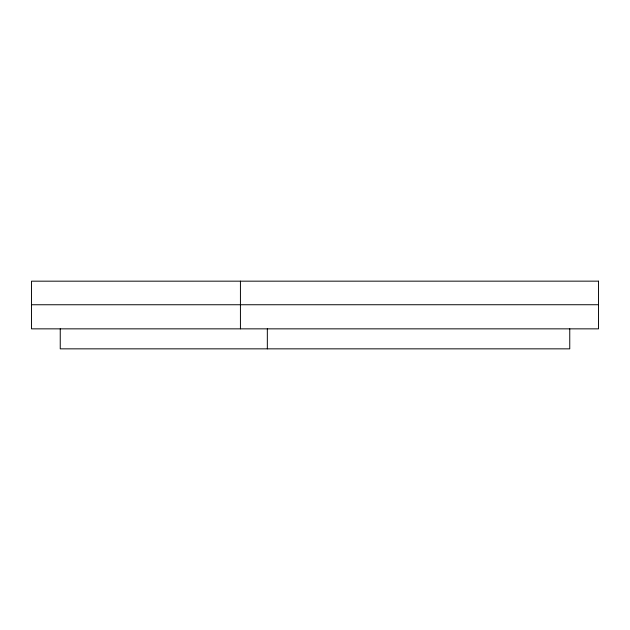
<?xml version="1.0" encoding="UTF-8"?>
<svg xmlns="http://www.w3.org/2000/svg" width="630" height="630" viewBox="0 0 630 630"><rect width="100%" height="100%" fill="white"/><g stroke="black" fill="none" stroke-linecap="round" stroke-linejoin="round"><path stroke-width="0.94" d="M31.5 304.755L598.5 304.731M569.756 328.852L569.756 348.847L60.244 348.847L60.244 328.852M267.333 328.852L267.333 348.847M240.432 281.153L240.432 328.852M598.5 281.153L31.5 281.177L31.5 328.852L598.5 328.852L598.5 281.153"/></g></svg>
